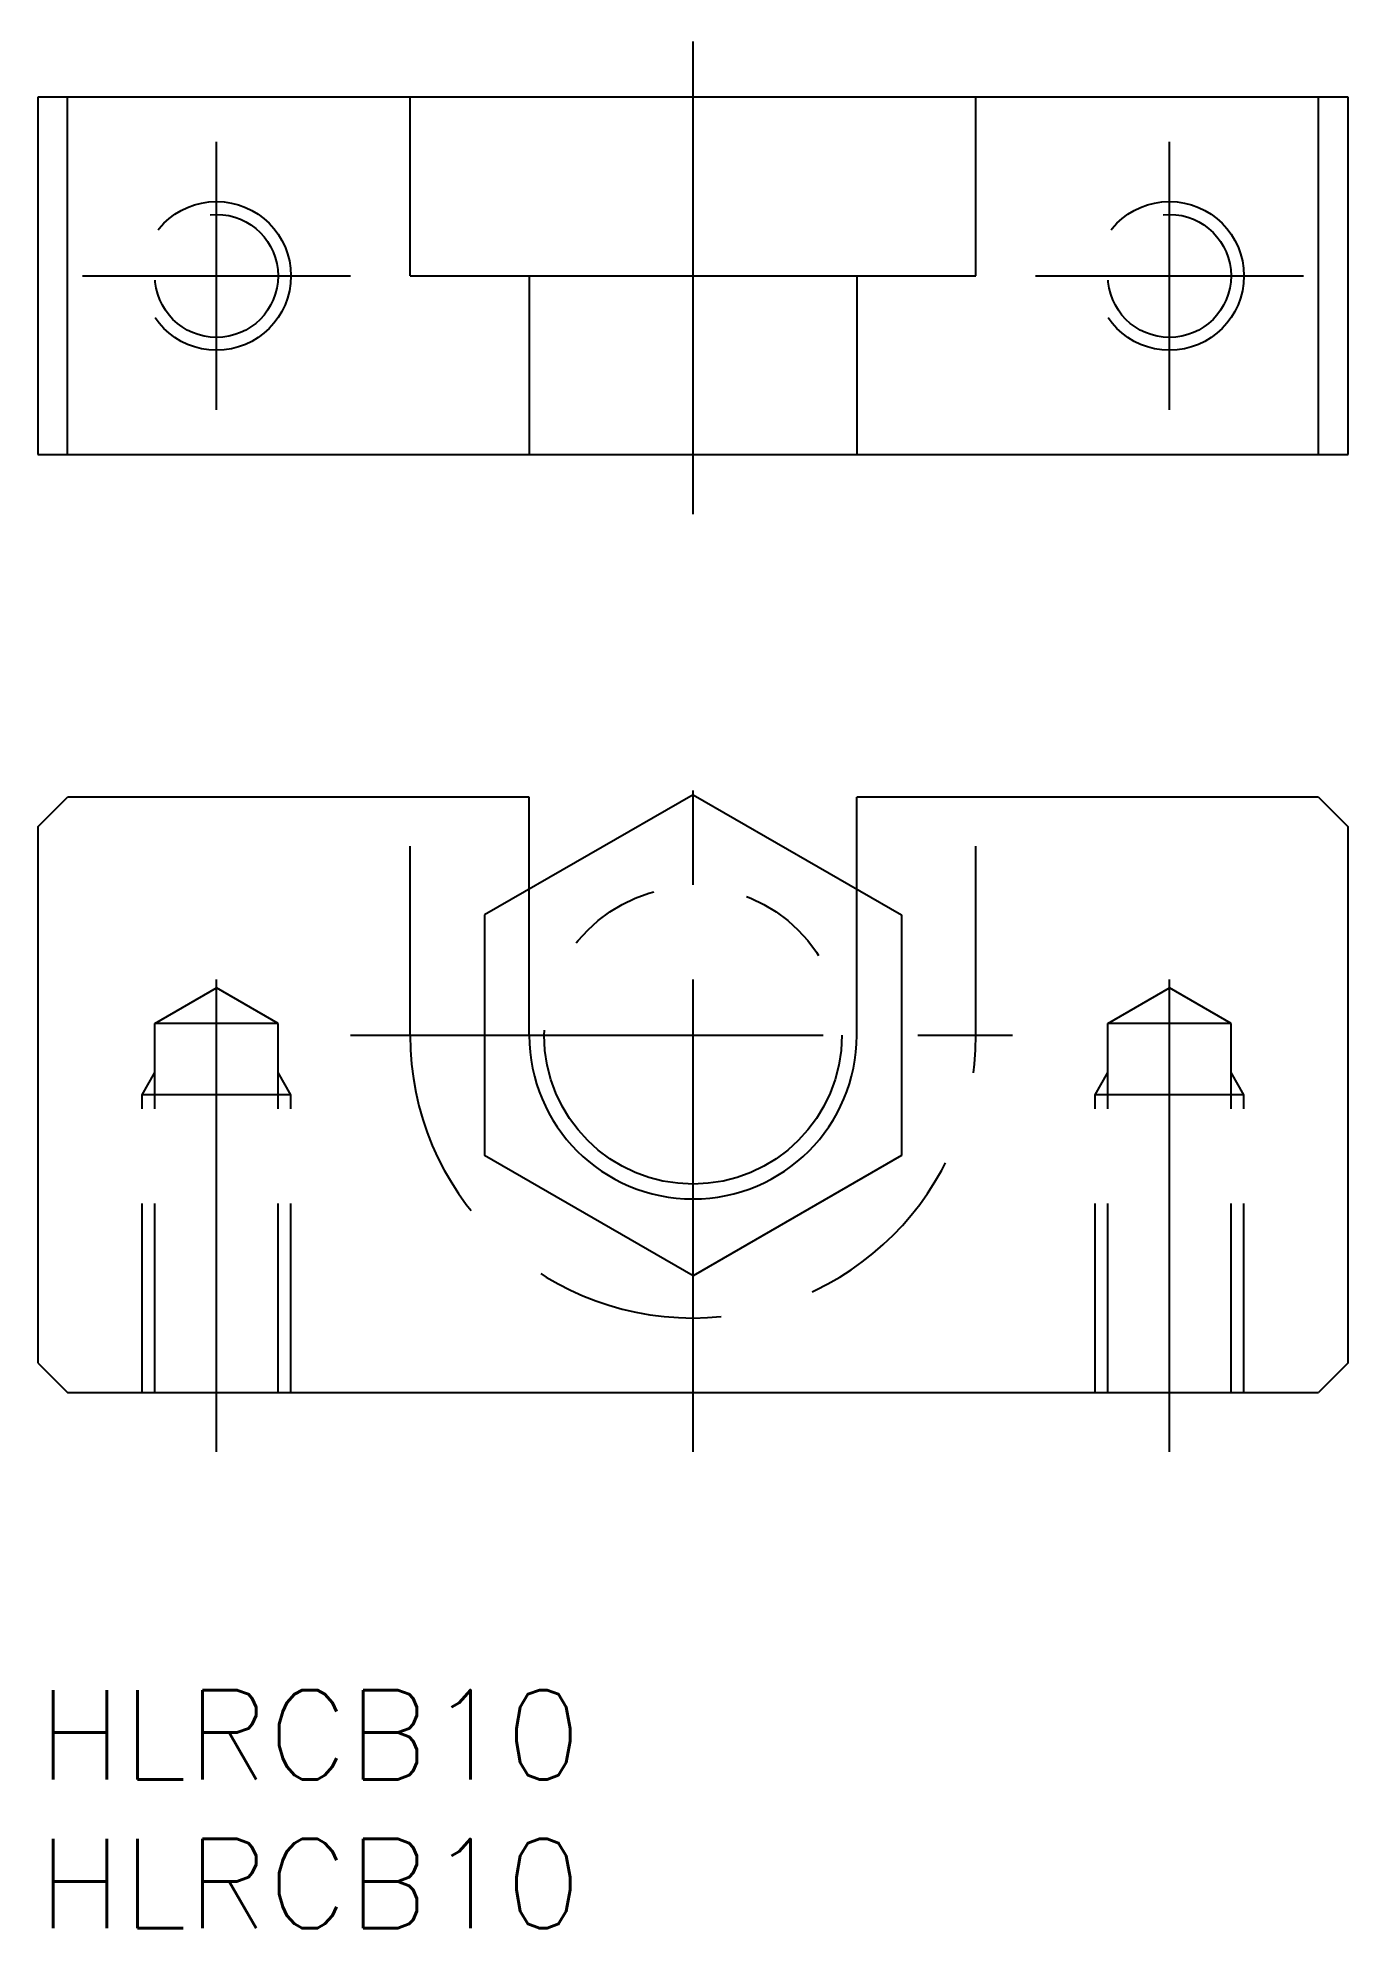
# Model space of a CAD drawing. Extents: x 0 to 44, y -8 to 55.5.
import ezdxf

# ---------------------------------------------------------------- set-up
doc = ezdxf.new("R2010")
doc.units = 0
doc.header["$LTSCALE"] = 0.5
for name, pattern in [('CENTER', [50.8, 31.75, -6.35, 6.35, -6.35]), ('DASHED', [19.05, 12.7, -6.35]), ('PHANTOM', [63.5, 31.75, -6.35, 6.35, -6.35, 6.35, -6.35])]:
    doc.linetypes.add(name, pattern=pattern)
for name, color, linetype in [('MSM_CENTER', 1, 'CENTER'), ('MSM_CONTINUOUS', 7, 'CONTINUOUS'), ('MSM_DASHED', 4, 'DASHED'), ('MSM_IMAGINARY', 6, 'PHANTOM'), ('MSM_PART_NUMBER', 7, 'CONTINUOUS')]:
    doc.layers.add(name, color=color, linetype=linetype)
doc.styles.get("Standard").update_dxf_attribs({"font": 'txt.shx', "height": 3, "bigfont": 'bigfont.shx'})

# ---------------------------------------------------------------- blocks, each defined once
blk = doc.blocks.new('*U2')
at = {"layer": 'MSM_PART_NUMBER'}
blk.add_text('HLRCB10', height=3, dxfattribs=at).set_placement((0, -3))
blk = doc.blocks.new('*U3')
at = {"layer": 'MSM_PART_NUMBER'}
blk.add_text('HLRCB10', height=3, dxfattribs=at).set_placement((0, -8))

msp = doc.modelspace()

# ---------------------------------------------------------------- linework, layer by layer
at = {"layer": 'MSM_CENTER'}
for p, q in [((22, 39.513), (22, 55.513)), ((6, 43.013), (6, 52.013)), ((38, 43.013), (38, 52.013)), ((1.5, 47.513), (10.5, 47.513)), ((33.5, 47.513), (42.5, 47.513)), ((22, 8), (22, 32.083)), ((6, 8), (6, 25.667)), ((38, 8), (38, 25.667)), ((10.5, 22), (33.5, 22))]:
    msp.add_line(p, q, dxfattribs=at)
at = {"layer": 'MSM_CONTINUOUS'}
for p, q in [((44, 53.513), (0, 53.513)), ((0, 53.513), (0, 41.513)), ((1, 41.513), (1, 53.513)), ((12.5, 47.513), (12.5, 53.513)), ((31.5, 47.513), (31.5, 53.513)), ((43, 41.513), (43, 53.513)), ((44, 41.513), (44, 53.513)), ((12.5, 47.513), (31.5, 47.513)), ((16.5, 47.513), (16.5, 41.513)), ((27.5, 47.513), (27.5, 41.513)), ((0, 41.513), (44, 41.513)), ((0, 29), (1, 30)), ((16.5, 30), (1, 30)), ((16.5, 22), (16.5, 30)), ((43, 30), (27.5, 30)), ((27.5, 22), (27.5, 30)), ((43, 30), (44, 29)), ((0, 29), (0, 11)), ((44, 11), (44, 29)), ((0, 11), (1, 10)), ((44, 11), (43, 10)), ((1, 10), (43, 10))]:
    msp.add_line(p, q, dxfattribs=at)
msp.add_arc((22, 22), 5.5, 180, 0, dxfattribs=at)
at = {"layer": 'MSM_DASHED'}
for p, q in [((12.5, 22), (12.5, 30)), ((31.5, 22), (31.5, 30)), ((3.933, 22.4), (6, 23.593)), ((8.067, 22.4), (6, 23.593)), ((35.933, 22.4), (38, 23.593)), ((40.067, 22.4), (38, 23.593)), ((3.933, 10), (3.933, 22.4)), ((8.067, 22.4), (3.933, 22.4)), ((8.067, 10), (8.067, 22.4)), ((35.933, 10), (35.933, 22.4)), ((40.067, 22.4), (35.933, 22.4)), ((40.067, 10), (40.067, 22.4)), ((3.5, 20), (3.933, 20.75)), ((8.5, 20), (8.067, 20.75)), ((35.5, 20), (35.933, 20.75)), ((40.5, 20), (40.067, 20.75)), ((3.5, 10), (3.5, 20)), ((8.5, 20), (3.5, 20)), ((8.5, 10), (8.5, 20)), ((35.5, 10), (35.5, 20)), ((40.5, 20), (35.5, 20)), ((40.5, 10), (40.5, 20))]:
    msp.add_line(p, q, dxfattribs=at)
for centre, radius in [((6, 47.513), 2.5), ((6, 47.513), 2.067), ((38, 47.513), 2.5), ((38, 47.513), 2.067)]:
    msp.add_circle(centre, radius, dxfattribs=at)
msp.add_arc((22, 22), 9.5, 180, 0, dxfattribs=at)
at = {"layer": 'MSM_IMAGINARY'}
for p, q in [((22, 30.083), (15, 26.041)), ((22, 30.083), (29, 26.041)), ((15, 26.041), (15, 17.959)), ((29, 26.041), (29, 17.959)), ((22, 13.917), (15, 17.959)), ((29, 17.959), (22, 13.917))]:
    msp.add_line(p, q, dxfattribs=at)
msp.add_circle((22, 22), 5, dxfattribs=at)

# ---------------------------------------------------------------- block references
at = {"layer": 'MSM_CONTINUOUS'}
for name in ['*U2', '*U3']:
    msp.add_blockref(name, (0, 0), dxfattribs=at)

doc.saveas('drawing.dxf')
